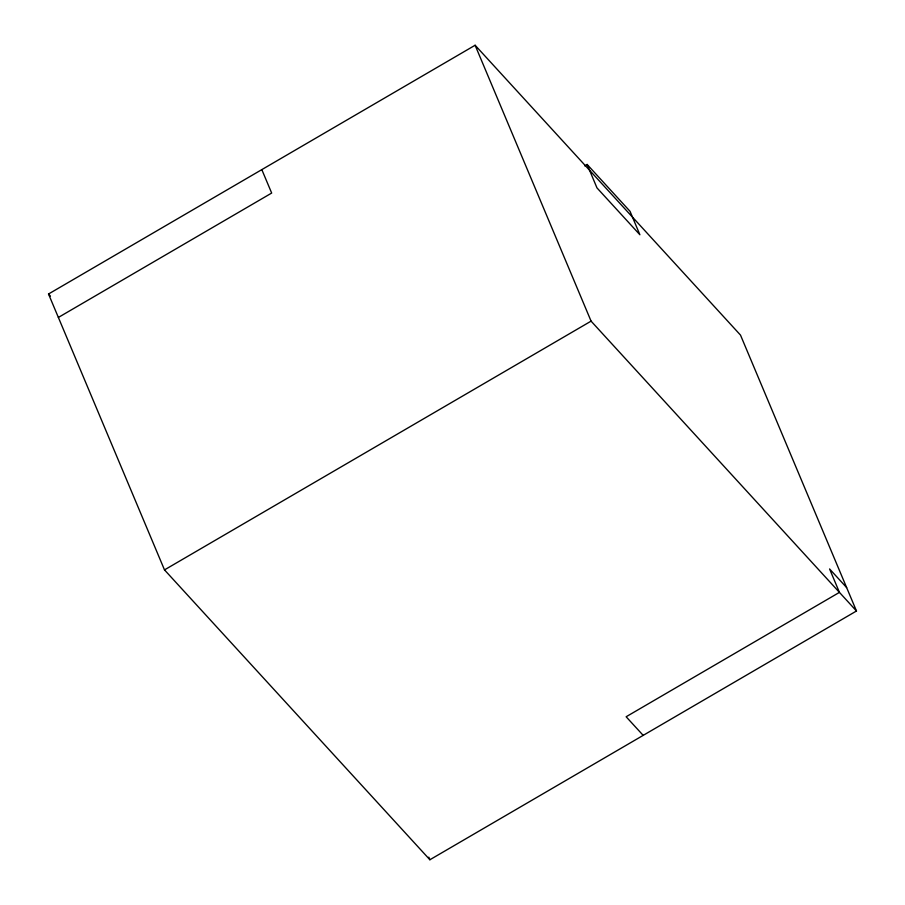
<?xml version="1.0" encoding="UTF-8"?>
<svg xmlns="http://www.w3.org/2000/svg" width="905" height="905" viewBox="0 0 905 905"><rect width="100%" height="100%" fill="white"/><g stroke="black" fill="none" stroke-linecap="round" stroke-linejoin="round"><path stroke-width="1.36" d="M48.519 294.001L475.114 45.25L740.505 335.11L856.481 610.999L429.886 859.75L164.495 569.89L48.519 294.001L50.431 296.093M58.373 317.44L271.67 193.059L261.817 169.631M584.687 165.875L587.13 164.45L630.038 211.318L639.892 234.757L596.972 187.889L587.13 164.45M164.495 569.89L591.078 321.139L856.481 610.999M846.628 587.56L829.58 568.951L839.433 592.379L626.136 716.76L643.183 735.369M475.114 45.25L591.078 321.139M428.8 857.148L429.886 859.75"/></g></svg>
